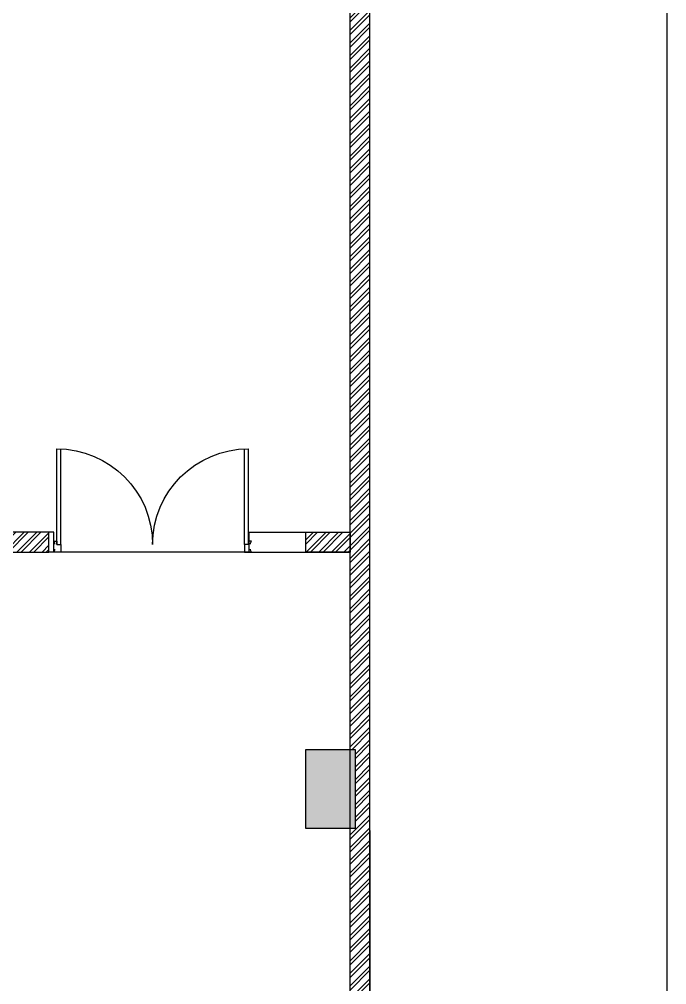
# Model space of a CAD drawing. Header units: inches. Extents: x 18.3 to 49.1, y 8 to 38.8.
# Drawn here: x 42.51 to 49.06, y 17.1 to 26.87 of the extents above; entities that cross this region are included whole.
import ezdxf

# ---------------------------------------------------------------- set-up
doc = ezdxf.new("R2010")
doc.units = ezdxf.units.IN
doc.header["$MEASUREMENT"] = 0
for name, color, linetype in [('2DW', 40, 'Continuous'), ('8', 8, 'Continuous'), ('dimention', 134, 'Continuous'), ('RI-HATCH-P', 7, 'Continuous'), ('Text', 239, 'Continuous')]:
    doc.layers.add(name, color=color, linetype=linetype)

# ---------------------------------------------------------------- blocks, each defined once
blk = doc.blocks.new('DR200')
at = {"layer": '2DW'}
for p, q in [((-0.035, 2.0325), (0.935, 2.0325)), ((-0.035, 0.0925), (0.935, 0.0925))]:
    blk.add_line(p, q, dxfattribs=at)
for points in [[(-0.03, 2.0525), (-0.02, 2.0525), (0, 2.0625), (0, 2.0325), (-0.035, 2.0325), (-0.035, 1.9925), (-0.11, 1.9925), (-0.11, 2.0625), (-0.09, 2.0525), (-0.0801, 2.0525)], [(-0.035, 1.9925), (0.9342, 1.9925)], [(-0.03, 0.0725), (-0.02, 0.0725), (0, 0.0625), (0, 0.0925), (-0.035, 0.0925), (-0.035, 0.1325), (-0.11, 0.1325), (-0.11, 0.0625), (-0.09, 0.0725), (-0.0801, 0.0725)], [(-0.035, 0.1325), (0.9342, 0.1325)]]:
    blk.add_lwpolyline(points, dxfattribs=at)
for centre, start, end in [((-0.035, 2.0325), 270, 0), ((-0.035, 0.0925), 0, 90)]:
    blk.add_arc(centre, 0.97, start, end, dxfattribs=at)
blk = doc.blocks.new('rererer02')
at = {"layer": 'RI-HATCH-P', "transparency": 33554559}
h = blk.add_hatch(dxfattribs=at)
h.set_pattern_fill('ANSI32', color=2, scale=0.24)
h.paths.add_polyline_path([(-24.65, 22.1904), (-24.85, 22.1904), (-24.85, 21.8989), (-24.65, 21.8989)])
h.paths.add_polyline_path([(-20.85, 21.8989), (-24.65, 21.8989), (-24.65, 21.6989), (-20.85, 21.6989)])
h.paths.add_polyline_path([(-16.85, 21.8989), (-20.65, 21.8989), (-20.65, 21.6989), (-16.85, 21.6989)])
h.paths.add_polyline_path([(-12.3048, 21.8989), (-16.65, 21.8989), (-16.65, 21.6989), (-12.3048, 21.6989)])
h.paths.add_polyline_path([(-13.8007, 21.6989), (-13.9007, 21.6989), (-13.9007, 19.5989), (-13.4139, 19.5989), (-13.4139, 19.6198), (-13.4347, 19.6198), (-13.4347, 19.6546), (-13.4139, 19.6546), (-13.3958, 19.6546, -0.017863), (-13.393, 19.6989), (-13.8007, 19.6989)])
h.paths.add_polyline_path([(-12.4007, 21.6989), (-12.6007, 21.6989), (-12.6007, 16.868), (-12.5998, 16.868), (-12.5998, 16.7115), (-12.6002, 16), (-12.4007, 16)])
h.paths.add_polyline_path([(-9.5879, 21.8989), (-12.1048, 21.8989), (-12.1048, 21.6989), (-9.5879, 21.6989)])
h.paths.add_polyline_path([(-9.3879, 21.6989), (-9.5879, 21.6989), (-9.5879, 19.5752), (-9.3879, 19.5752)])
h.paths.add_polyline_path([(-9.3879, 22.8499), (-9.5879, 22.8499), (-9.5879, 21.8989), (-9.3879, 21.8989)])
h.paths.add_polyline_path([(-9.3879, 19.4847), (-9.3879, 19.3752), (-9.5552, 19.3752), (-6.6688, 17.0185), (-6.6688, 17.1013), (-6.4688, 17.1013)])
h.paths.add_polyline_path([(-6.4688, 17.1013), (-6.4688, 16.9013), (-6.5252, 16.9013), (-3.7497, 14.6351), (-3.7497, 14.7406), (-3.5775, 14.7406)])
h.paths.add_polyline_path([(-5.9038, 16.3939), (-10.3569, 16.3939), (-10.3569, 17.2352), (-10.5569, 17.2352), (-10.5569, 16.1939), (-5.6588, 16.1939)])
h.paths.add_polyline_path([(-13.8512, 16.8898), (-24.65, 16.8898), (-24.65, 16.6898), (-13.8512, 16.6898)])
h.paths.add_polyline_path([(-11.6497, 0.2), (-12.1342, 0.2), (-12.1342, 0), (-11.6497, 0)])
h.paths.add_polyline_path([(-11.3002, 3.8), (-11.5002, 3.8), (-11.5002, 0.8), (-11.3002, 0.8)])
h.paths.add_polyline_path([(-11.0814, 0.2), (-11.1497, 0.2), (-11.1497, 0), (-11.0814, 0)])
h.paths.add_polyline_path([(-5.9051, 2.8187), (-6.1036, 2.8186), (-6.1036, 0.2), (-7.4248, 0.2), (-7.4248, 0), (-5.9036, 0)])
h.paths.add_polyline_path([(-3.5497, 9.2005), (-3.7497, 9.2005), (-3.7497, 0), (-3.5498, 0)])
h.paths.add_polyline_path([(0.15, 6.3816), (0.15, 15.3017), (0, 15.3017), (0, 14.95), (-0.05, 14.95), (-0.05, 7.2031), (0.0001, 7.2031), (0.0001, 6.4031), (-0.05, 6.4031), (-0.05, 0.8), (0, 0.8), (0, 0), (0.15, 0)])
h.paths.add_polyline_path([(-3.5497, 11.1187), (-3.7497, 11.1187), (-3.7497, 9.2005), (-3.5497, 9.2005)])
h.paths.add_polyline_path([(-3.5497, 14.5406), (-3.7497, 14.5406), (-3.7497, 11.3187), (-3.5497, 11.3187)])
h.paths.add_polyline_path([(-3.0997, 9.4005), (-3.5497, 9.4005), (-3.5497, 9.2005), (-3.0997, 9.2005)])
h.paths.add_polyline_path([(-0.05, 9.4005), (-0.4999, 9.4005), (-0.4999, 9.2005), (-0.05, 9.2005)])
h.paths.add_polyline_path([(-24.6146, 18.1139), (-24.6146, 17.6554), (-24.4384, 17.6554), (-24.4384, 18.1139)], flags=9)
at = {"layer": 'Text'}
h = blk.add_hatch(color=7, dxfattribs=at)
h.dxf.hatch_style = 1
h.paths.add_polyline_path([(0.0001, 7.2031), (0.0001, 6.4031), (-0.4999, 6.4031), (-0.4999, 7.2031)])
h = blk.add_hatch(color=7, dxfattribs=at)
h.dxf.hatch_style = 1
h.paths.add_polyline_path([(0.0001, 7.2031), (0.0001, 6.4031), (-0.4999, 6.4031), (-0.4999, 7.2031)])
at = {"layer": '8', "color": 7}
for p, q in [((0.15, 0), (0.15, 22.8499)), ((-0.05, 0.0001), (-0.05, 15.3017)), ((0.15, 6.3816), (0.15, 15.3017)), ((-3.0496, 9.4005), (-3.0997, 9.4005)), ((-3.0496, 9.2005), (-3.0496, 9.4005)), ((-1.0712, 9.2005), (-1.0712, 9.4005)), ((-1.0712, 9.4005), (-0.4999, 9.4005)), ((-3.0496, 9.2005), (-3.0997, 9.2005)), ((-1.0496, 9.2005), (-3.0496, 9.2005)), ((-1.0712, 9.2005), (-0.4999, 9.2005)), ((0.15, 6.3816), (0.15, 0))]:
    blk.add_line(p, q, dxfattribs=at)
for points in [[(-3.7497, 9.2005), (-3.0997, 9.2005), (-3.0997, 9.4005), (-3.5497, 9.4005), (-3.5497, 9.2005)], [(-0.4999, 9.2005), (-0.4999, 9.4005), (-0.05, 9.4005), (-0.05, 9.2005), (-0.4999, 9.2005)]]:
    blk.add_lwpolyline(points, dxfattribs=at)
blk.add_lwpolyline([(-0.4999, 9.2005), (-0.05, 9.2005), (-0.05, 9.2005), (-0.4999, 9.2005)], close=True, dxfattribs=at)
at = {"layer": 'Text', "color": 7}
blk.add_lwpolyline([(0.0001, 7.2031), (0.0001, 6.4031), (-0.4999, 6.4031), (-0.4999, 7.2031)], close=True, dxfattribs=at)
blk.add_lwpolyline([(0.0001, 7.2031), (0.0001, 6.4031), (-0.4999, 6.4031), (-0.4999, 7.2031)], close=True, dxfattribs=at)
at = {"layer": '8', "color": 7, "xscale": -1, "rotation": 270}
blk.add_blockref('DR200', (-3.1121, 9.3105), dxfattribs=at)

msp = doc.modelspace()

# ---------------------------------------------------------------- linework, layer by layer
at = {"layer": 'dimention', "color": 1}
msp.add_lwpolyline([(18.3204, 38.7683), (49.0564, 38.7683), (49.0564, 8.0323), (18.3204, 8.0323)], close=True, dxfattribs=at)

# ---------------------------------------------------------------- block references
msp.add_blockref('rererer02', (45.9043, 12.2804), dxfattribs=at)

doc.saveas('drawing.dxf')
